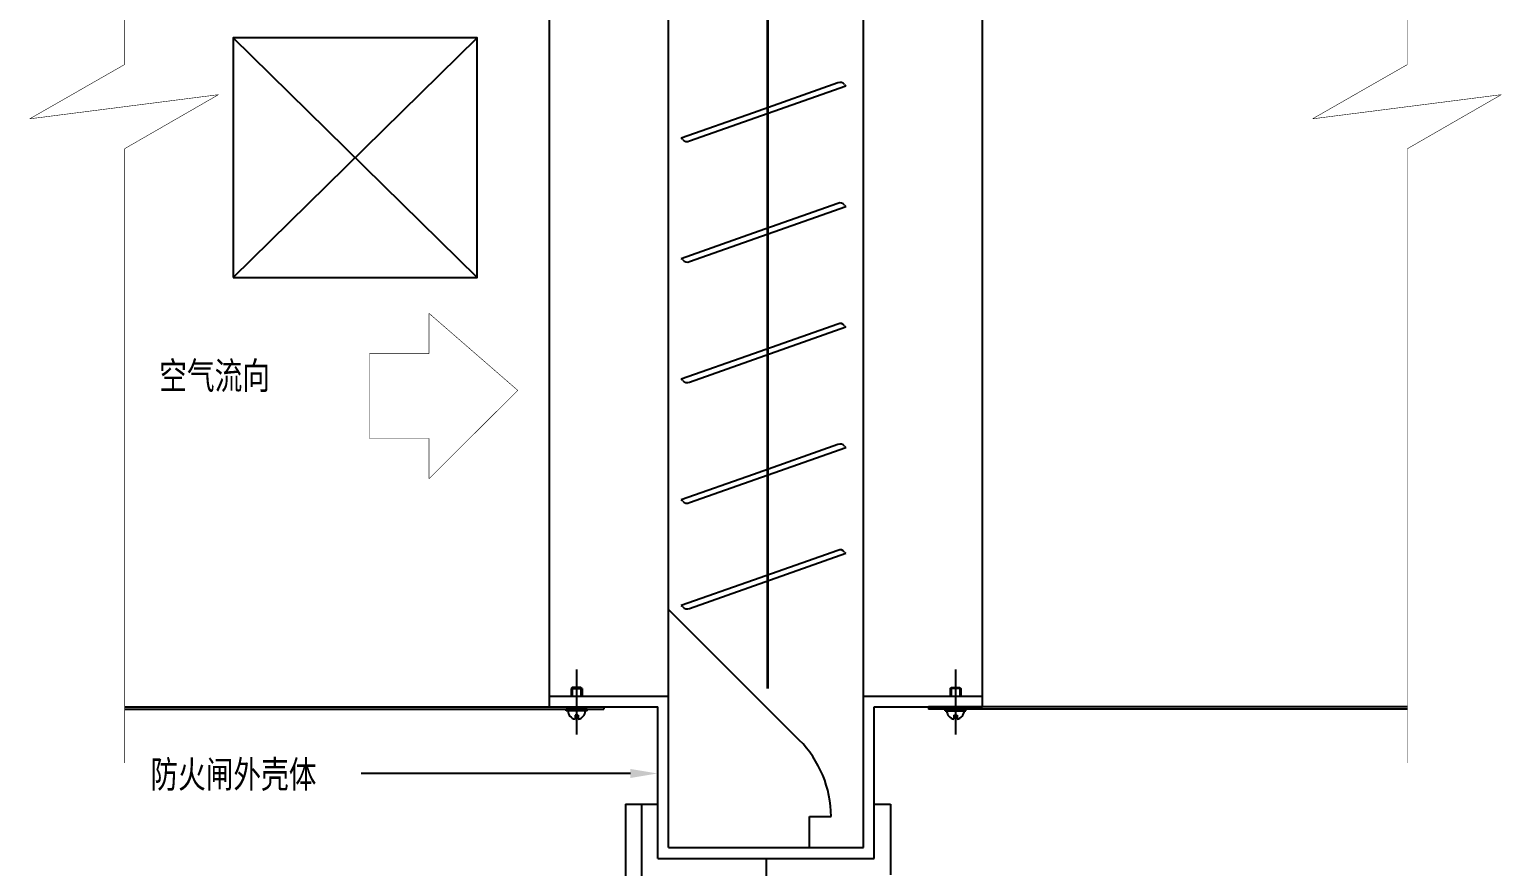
# Model space of a CAD drawing. Extents: x 2246048 to 2442613, y -66234 to 220766.
# Drawn here: x 2416039 to 2429640, y 139417 to 147148 of the extents above; entities that cross this region are included whole.
import ezdxf
from ezdxf.enums import TextEntityAlignment as Align

# ---------------------------------------------------------------- set-up
doc = ezdxf.new("R2010")
doc.units = 0
doc.header["$LTSCALE"] = 1000
doc.header["$MEASUREMENT"] = 0
doc.linetypes.add('CENTER2', pattern=[1.125, 0.75, -0.125, 0.125, -0.125])
doc.layers.add('ACS_COM', color=53, linetype='Continuous', lineweight=30)
for name, color, linetype in [('CNTXT', 50, 'Continuous'), ('DUCT', 4, 'Continuous'), ('DUCTXT', 3, 'Continuous'), ('NUT', 9, 'Continuous')]:
    doc.layers.add(name, color=color, linetype=linetype)
doc.styles.add('黑体', font='simhei.ttf')

msp = doc.modelspace()

# ---------------------------------------------------------------- linework, layer by layer
at = {"layer": 'ACS_COM', "const_width": 25}
msp.add_lwpolyline([(2422859.864820077, 150785.9235790529), (2422859.864820077, 141059.682672782)], dxfattribs=at)
at = {"layer": 'DUCT'}
for p, q in [((2423744.737559747, 139591.9456390998), (2423744.737559747, 152611.9456390998)), ((2420844.737559747, 140891.9456390998), (2420844.737559747, 150441.9456390998)), ((2424844.737559747, 140891.9456390998), (2424844.737559747, 150441.9456390998)), ((2421944.737559747, 139591.9456390998), (2421944.737559747, 149972.0536568629)), ((2422137.320979552, 146118.4711411286), (2423582.408660601, 146627.288425964)), ((2423508.113323567, 146654.1377911402), (2422727.473313981, 146379.2734107153)), ((2422727.473313981, 146379.2734107153), (2422061.220068916, 146144.6847614504)), ((2423508.113323567, 145540.7597157765), (2422727.473313981, 145265.8953353516)), ((2422137.320979552, 145005.0930657648), (2423582.408660601, 145513.9103506003)), ((2422727.473313981, 145265.8953353516), (2422061.220068916, 145031.3066860867)), ((2422137.320979552, 143891.7149904012), (2423582.408660601, 144400.5322752366)), ((2423508.113323567, 144427.3816404128), (2422727.473313981, 144152.5172599879)), ((2422727.473313981, 144152.5172599879), (2422061.220068916, 143917.928610723)), ((2422137.320979552, 142778.3369150374), (2423582.408660601, 143287.1541998729)), ((2423508.113323567, 143314.0035650491), (2422727.473313981, 143039.1391846242)), ((2422727.473313981, 143039.1391846242), (2422061.220068916, 142804.5505353593)), ((2422137.320979552, 141801.4139376946), (2423582.408660601, 142310.2312225301)), ((2423508.113323567, 142337.0805877064), (2422727.473313981, 142062.2162072815)), ((2422727.473313981, 142062.2162072815), (2422061.220068916, 141827.6275580165)), ((2421944.737559747, 141791.9456390998), (2423151.844340934, 140584.8388579132)), ((2420844.737559747, 140991.9456390998), (2421944.737559747, 140991.9456390998)), ((2423744.737559747, 140991.9456390998), (2424844.737559747, 140991.9456390998)), ((2420844.737559747, 140891.9456390998), (2421844.737559747, 140891.9456390998)), ((2421344.737559747, 140891.9456390998), (2421344.737559747, 140871.9456390998)), ((2421844.737559747, 139491.9456390998), (2421844.737559747, 140891.9456390998)), ((2423844.737559747, 140891.9456390998), (2424844.737559747, 140891.9456390998)), ((2423844.737559747, 139491.9456390998), (2423844.737559747, 140891.9456390998)), ((2424344.737559747, 140891.9456390998), (2424344.737559747, 140871.9456390998)), ((2421544.737559747, 139991.9456390998), (2421844.737559747, 139991.9456390998)), ((2421544.737559747, 139991.9456390998), (2421544.737559747, 138791.9456390997)), ((2421694.737559747, 139991.9456390998), (2421694.737559747, 138641.9456390998)), ((2423844.737559747, 139991.9456390998), (2423994.737559747, 139991.9456390998)), ((2423994.737559747, 139991.9456390998), (2423994.737559747, 139341.9456390998)), ((2423244.737559747, 139591.9456390998), (2423244.737559747, 139877.7320767266)), ((2423244.737559747, 139877.7320767266), (2423444.737559747, 139877.7320767266)), ((2421944.737559747, 139591.9456390998), (2423744.737559747, 139591.9456390998)), ((2421844.737559747, 139491.9456390998), (2423844.737559747, 139491.9456390998)), ((2422844.737559747, 139491.9456390998), (2422844.737559747, 138691.9456390998))]:
    msp.add_line(p, q, dxfattribs=at)
at = {"layer": 'DUCT', "color": 11, "linetype": 'Continuous'}
for p, q in [((2420175.337559748, 144856.9456390998), (2417919.937559748, 147070.7456390997)), ((2417919.937559748, 144856.9456390998), (2420175.337559748, 147070.7456390997))]:
    msp.add_line(p, q, dxfattribs=at)
at = {"layer": 'DUCT', "color": 21, "linetype": 'CENTER2'}
for p, q in [((2421094.737559747, 141235.560318925), (2421094.737559747, 140637.7575180848)), ((2424594.737559747, 141235.560318925), (2424594.737559747, 140637.7575180848))]:
    msp.add_line(p, q, dxfattribs=at)
at = {"layer": 'DUCT', "linetype": 'Continuous'}
for p, q in [((2416918.837559748, 140891.9456390998), (2421344.737559747, 140891.9456390998)), ((2416918.837559748, 140871.9456390998), (2421344.737559747, 140871.9456390998)), ((2428770.637559747, 140891.9456390998), (2424344.737559747, 140891.9456390998)), ((2428770.637559747, 140871.9456390998), (2424344.737559747, 140871.9456390998))]:
    msp.add_line(p, q, dxfattribs=at)
at = {"layer": 'DUCT', "const_width": 5}
for points in [[(2416918.837559748, 150961.9456390997), (2416918.837559748, 146824.8456390998)], [(2416918.837559748, 146824.8456390998), (2416041.637559747, 146322.9456390998)], [(2416041.637559747, 146322.9456390998), (2417785.537559748, 146546.0456390998)], [(2417785.537559748, 146546.0456390998), (2416918.837559748, 146047.2456390997)], [(2416918.837559748, 146047.2456390997), (2416918.837559748, 140371.9456390998)]]:
    msp.add_lwpolyline(points, dxfattribs=at)
at = {"layer": 'DUCT', "color": 3, "linetype": 'Continuous', "const_width": 5}
for points in [[(2428770.637559747, 150961.9456390997), (2428770.637559747, 146824.8456390998)], [(2428770.637559747, 146047.2456390997), (2428770.637559747, 140371.9456390998)], [(2419731.537559748, 144525.9456390998), (2419731.537559748, 144154.6456390998)], [(2420550.637559747, 143814.8456390998), (2419731.537559748, 144525.9456390998)], [(2419731.537559748, 144154.6456390998), (2419180.337559748, 144154.6456390998)], [(2419180.337559748, 144154.6456390998), (2419180.337559748, 143370.9456390998)], [(2419731.537559748, 142999.6456390998), (2420550.637559747, 143814.8456390998)], [(2419180.337559748, 143370.9456390998), (2419731.537559748, 143370.9456390998)], [(2419731.537559748, 143370.9456390998), (2419731.537559748, 142999.6456390998)]]:
    msp.add_lwpolyline(points, dxfattribs=at)
at = {"layer": 'DUCT', "linetype": 'Continuous', "const_width": 5}
for points in [[(2428770.637559747, 150961.9456390997), (2428770.637559747, 146824.8456390998)], [(2428770.637559747, 146824.8456390998), (2427893.437559747, 146322.9456390998)], [(2427893.437559747, 146322.9456390998), (2429637.337559748, 146546.0456390998)], [(2429637.337559748, 146546.0456390998), (2428770.637559747, 146047.2456390997)], [(2428770.637559747, 146047.2456390997), (2428770.637559747, 140371.9456390998)]]:
    msp.add_lwpolyline(points, dxfattribs=at)
at = {"layer": 'DUCT'}
for centre, radius, start, end in [((2423530.391348127, 146609.3751993736), 50.00000000007925, 35.92358732936528, 116.4592044053487), ((2423611.371365739, 146668.0457775844), 49.9999999999057, 215.9235873293653, 234.6019027314636), ((2422034.360001088, 146102.5120598977), 49.9999999999057, 37.06329984538802, 57.5066744819932), ((2422114.157015406, 146162.7817579717), 50.00000000007925, 217.063299845388, 297.5989169115981), ((2423530.391348127, 145495.9971240099), 50.00000000007925, 35.92358732936528, 116.4592044053487), ((2423611.371365739, 145554.6677022208), 49.9999999999057, 215.9235873293653, 234.6019027314636), ((2422034.360001088, 144989.1339845341), 49.9999999999057, 37.06329984538802, 57.5066744819932), ((2422114.157015406, 145049.4036826079), 50.00000000007925, 217.063299845388, 297.5989169115981), ((2423530.391348127, 144382.6190486462), 50.00000000007925, 35.92358732936528, 116.4592044053487), ((2423611.371365739, 144441.289626857), 49.9999999999057, 215.9235873293653, 234.6019027314636), ((2422034.360001088, 143875.7559091703), 49.9999999999057, 37.06329984538802, 57.5066744819932), ((2422114.157015406, 143936.0256072443), 50.00000000007925, 217.063299845388, 297.5989169115981), ((2423530.391348127, 143269.2409732825), 50.00000000007925, 35.92358732936528, 116.4592044053487), ((2423611.371365739, 143327.9115514935), 49.9999999999057, 215.9235873293653, 234.6019027314636), ((2422034.360001088, 142762.3778338067), 49.9999999999057, 37.06329984538802, 57.5066744819932), ((2422114.157015406, 142822.6475318805), 50.00000000007925, 217.063299845388, 297.5989169115981), ((2423530.391348127, 142292.3179959398), 50.00000000007925, 35.92358732936528, 116.4592044053487), ((2423611.371365739, 142350.9885741506), 49.9999999999057, 215.9235873293653, 234.6019027314636), ((2422034.360001088, 141785.4548564638), 49.9999999999057, 37.06329984538802, 57.5066744819932), ((2422114.157015406, 141845.7245545378), 50.00000000007925, 217.063299845388, 297.5989169115981), ((2422444.737559747, 139877.7320767266), 1000, 0, 45)]:
    msp.add_arc(centre, radius, start, end, dxfattribs=at)
msp.add_3dface([(2417919.937559748, 144856.9456390998), (2420175.337559748, 144856.9456390998), (2420175.337559748, 147070.7456390997), (2417919.937559748, 147070.7456390997)], dxfattribs=at)
at = {"layer": 'DUCTXT', "color": 1}
msp.add_line((2421591.746125152, 140276.4023793776), (2419103.322916243, 140276.4023793776), dxfattribs=at)
msp.add_solid([(2421591.746125152, 140318.0690460443), (2421591.746125152, 140234.735712711), (2421841.746125152, 140276.4023793776)], dxfattribs=at)
at = {"layer": 'NUT'}
for p, q in [((2421054.737559748, 141071.9456390999), (2421044.737559748, 141061.9456390999)), ((2421044.737559748, 141061.9456390999), (2421144.737559748, 141061.9456390999)), ((2421134.737559748, 141071.9456390999), (2421054.737559748, 141071.9456390999)), ((2421144.737559748, 141061.9456390999), (2421134.737559748, 141071.9456390999)), ((2424544.737559747, 141061.9456390999), (2424554.737559747, 141071.9456390999)), ((2424644.737559747, 141061.9456390999), (2424544.737559747, 141061.9456390999)), ((2424554.737559747, 141071.9456390999), (2424634.737559747, 141071.9456390999)), ((2424634.737559747, 141071.9456390999), (2424644.737559747, 141061.9456390999)), ((2421190.737559748, 140871.9456390997), (2420998.737559747, 140871.9456390999)), ((2420998.737559747, 140855.9456390996), (2420998.737559747, 140871.9456390999)), ((2421190.737559748, 140855.9456390996), (2420998.737559747, 140855.9456390999)), ((2421109.737559747, 140816.6550549857), (2421079.737559747, 140816.6550549857)), ((2421079.737559747, 140816.6550549857), (2421079.737559747, 140777.3644708721)), ((2421109.737559747, 140816.6550549857), (2421109.737559747, 140777.3644708721)), ((2421190.737559748, 140855.9456390996), (2421190.737559748, 140871.9456390997)), ((2424498.737559747, 140855.9456390996), (2424498.737559747, 140871.9456390997)), ((2424498.737559747, 140871.9456390997), (2424690.737559748, 140871.9456390999)), ((2424498.737559747, 140855.9456390996), (2424690.737559748, 140855.9456390999)), ((2424579.737559747, 140816.6550549857), (2424579.737559747, 140777.3644708721)), ((2424579.737559747, 140816.6550549857), (2424609.737559747, 140816.6550549857)), ((2424609.737559747, 140816.6550549857), (2424609.737559747, 140777.3644708721)), ((2424690.737559748, 140855.9456390996), (2424690.737559748, 140871.9456390999))]:
    msp.add_line(p, q, dxfattribs=at)
at = {"layer": 'NUT', "linetype": 'CENTER2'}
for p, q in [((2421044.737559748, 141061.9456390999), (2421044.737559748, 140991.9456390998)), ((2421054.737559748, 141071.9456390999), (2421054.737559748, 140991.9456390998)), ((2421134.737559748, 141071.9456390999), (2421134.737559748, 140991.9456390998)), ((2421144.737559748, 141061.9456390999), (2421144.737559748, 140991.9456390998)), ((2424544.737559747, 141061.9456390999), (2424544.737559747, 140991.9456390998)), ((2424554.737559747, 141071.9456390999), (2424554.737559747, 140991.9456390998)), ((2424634.737559747, 141071.9456390999), (2424634.737559747, 140991.9456390998)), ((2424644.737559747, 141061.9456390999), (2424644.737559747, 140991.9456390998))]:
    msp.add_line(p, q, dxfattribs=at)
at = {"layer": 'NUT'}
for centre, start, end in [((2421094.737559747, 140855.9456390996), 180, 259.1930771251827), ((2421094.737559747, 140855.9456390996), 280.8069228748173, 0), ((2424594.737559747, 140855.9456390996), 180, 259.1930771251827), ((2424594.737559747, 140855.9456390996), 280.8069228748173, 0)]:
    msp.add_arc(centre, 80, start, end, dxfattribs=at)

# ---------------------------------------------------------------- texts
at = {"layer": 'CNTXT', "linetype": 'Continuous', "style": '黑体', "width": 0.75}
msp.add_text('空气流向', height=250, dxfattribs=at).set_placement((2417238.551239631, 143950.8854555443), align=Align.MIDDLE_LEFT)
msp.add_text('防火闸外壳体', height=250, dxfattribs=at).set_placement((2417156.326837906, 140143.6375066685))

doc.saveas('drawing.dxf')
